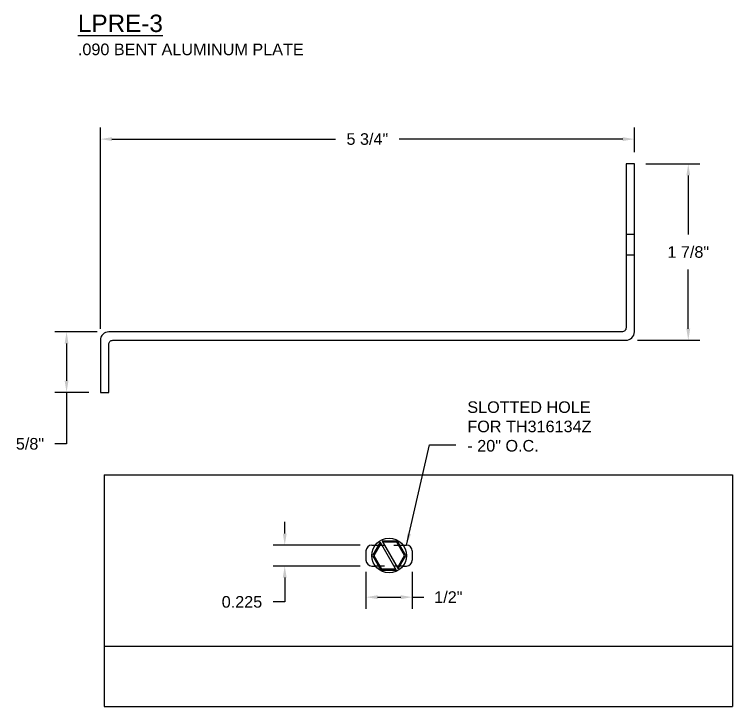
# Model space of a CAD drawing. Header units: inches. Extents: x -2.2 to 32, y 1.5 to 11.8.
# Drawn here: x 24.22 to 31.97, y 2.18 to 9.66 of the extents above; entities that cross this region are included whole.
import ezdxf

# ---------------------------------------------------------------- set-up
doc = ezdxf.new("R2010")
doc.units = ezdxf.units.IN
doc.header["$MEASUREMENT"] = 0
doc.linetypes.add('HIDDEN', pattern=[0.375, 0.25, -0.125])
for name, color, linetype in [('ANCHORS', 4, 'Continuous'), ('DIMENSIONS', 3, 'Continuous'), ('METALS', 7, 'Continuous'), ('TEXT', 2, 'Continuous')]:
    doc.layers.add(name, color=color, linetype=linetype)
doc.styles.add('ARIAL', font='arial.ttf')
doc.dimstyles.new('Arial', dxfattribs={"dimtxt": 0.125, "dimasz": 0.125, "dimexe": 0.125, "dimexo": 0.125, "dimgap": 0.125, "dimtad": 0, "dimtih": 1, "dimtoh": 1, "dimdec": 4, "dimzin": 3, "dimdsep": 46, "dimlunit": 4, "dimtxsty": 'ARIAL', "dimcen": 0.125, "dimadec": 0, "dimazin": 0, "dimtfac": 1, "dimtdec": 4, "dimtofl": 0, "dimtmove": 0, "dimatfit": 3, "dimfxl": 0, "dimfrac": 2, "dimtolj": 1, "dimtzin": 0, "dimarcsym": 0})

# ---------------------------------------------------------------- blocks, each defined once
blk = doc.blocks.new('*D8')
at = {"layer": 'Defpoints', "color": 0}
for p in [(30.9072, 8.3091), (30.9072, 8.0415), (25.1469, 6.1385)]:
    blk.add_point(p, dxfattribs=at)
at = {"layer": 'DIMENSIONS', "color": 0, "lineweight": -2}
for p, q in [((25.1469, 6.2635), (25.1469, 8.4341)), ((30.9072, 8.1665), (30.9072, 8.4341)), ((25.2719, 8.3091), (27.6846, 8.3091)), ((30.7822, 8.3091), (28.3695, 8.3091))]:
    blk.add_line(p, q, dxfattribs=at)
at = {"layer": 'DIMENSIONS', "color": 0}
for points in [[(25.2719, 8.3299), (25.2719, 8.2882), (25.1469, 8.3091)], [(30.7822, 8.3299), (30.7822, 8.2882), (30.9072, 8.3091)]]:
    blk.add_solid(points, dxfattribs=at)
at = {"layer": 'DIMENSIONS', "color": 0, "insert": (28.027, 8.3091), "char_height": 0.125, "attachment_point": 5, "style": 'ARIAL'}
blk.add_mtext('\\A1;5 3/4"', dxfattribs=at)
blk = doc.blocks.new('*D9')
at = {"layer": 'Defpoints', "color": 0}
for p in [(25.2369, 6.2285), (24.7824, 5.576), (25.1469, 5.576)]:
    blk.add_point(p, dxfattribs=at)
at = {"layer": 'DIMENSIONS', "color": 0, "lineweight": -2}
for p, q in [((25.1119, 6.2285), (24.6574, 6.2285)), ((24.7824, 6.1035), (24.7824, 5.701)), ((25.0219, 5.576), (24.6574, 5.576)), ((24.7824, 5.576), (24.7824, 5.0204)), ((24.7824, 5.0204), (24.6574, 5.0204))]:
    blk.add_line(p, q, dxfattribs=at)
at = {"layer": 'DIMENSIONS', "color": 0}
for points in [[(24.7616, 6.1035), (24.8032, 6.1035), (24.7824, 6.2285)], [(24.7616, 5.701), (24.8032, 5.701), (24.7824, 5.576)]]:
    blk.add_solid(points, dxfattribs=at)
at = {"layer": 'DIMENSIONS', "color": 0, "insert": (24.3877, 5.0204), "char_height": 0.125, "attachment_point": 5, "style": 'ARIAL'}
blk.add_mtext('\\A1;5/8"', dxfattribs=at)
blk = doc.blocks.new('*D10')
at = {"layer": 'Defpoints', "color": 0}
for p in [(30.9072, 8.0415), (30.8172, 6.1385), (31.4888, 6.1385)]:
    blk.add_point(p, dxfattribs=at)
at = {"layer": 'DIMENSIONS', "color": 0, "lineweight": -2}
for p, q in [((31.0322, 8.0415), (31.6138, 8.0415)), ((31.4888, 7.9165), (31.4888, 7.2797)), ((31.4888, 6.2635), (31.4888, 6.9004)), ((30.9422, 6.1385), (31.6138, 6.1385))]:
    blk.add_line(p, q, dxfattribs=at)
at = {"layer": 'DIMENSIONS', "color": 0}
for points in [[(31.468, 7.9165), (31.5096, 7.9165), (31.4888, 8.0415)], [(31.468, 6.2635), (31.5096, 6.2635), (31.4888, 6.1385)]]:
    blk.add_solid(points, dxfattribs=at)
at = {"layer": 'DIMENSIONS', "color": 0, "insert": (31.4888, 7.09), "char_height": 0.125, "attachment_point": 5, "style": 'ARIAL'}
blk.add_mtext('\\A1;1 7/8"', dxfattribs=at)
blk = doc.blocks.new('*D24')
at = {"layer": 'Defpoints', "color": 0}
for p in [(28.0746, 3.9274), (27.1358, 3.7024), (28.0746, 3.7024)]:
    blk.add_point(p, dxfattribs=at)
at = {"layer": 'DIMENSIONS', "color": 0, "lineweight": -2}
for p, q in [((27.1358, 4.0524), (27.1358, 4.1774)), ((27.9496, 3.9274), (27.0108, 3.9274)), ((27.9496, 3.7024), (27.0108, 3.7024)), ((27.1358, 3.5774), (27.1358, 3.3147)), ((27.1358, 3.3147), (27.0108, 3.3147))]:
    blk.add_line(p, q, dxfattribs=at)
at = {"layer": 'DIMENSIONS', "color": 0}
for points in [[(27.1149, 4.0524), (27.1566, 4.0524), (27.1358, 3.9274)], [(27.1149, 3.5774), (27.1566, 3.5774), (27.1358, 3.7024)]]:
    blk.add_solid(points, dxfattribs=at)
at = {"layer": 'DIMENSIONS', "color": 0, "insert": (26.6744, 3.3147), "char_height": 0.125, "attachment_point": 5, "style": 'ARIAL'}
blk.add_mtext('\\A1;0.225', dxfattribs=at)
blk = doc.blocks.new('*D25')
at = {"layer": 'Defpoints', "color": 0}
for p in [(28.0121, 3.7649), (28.5121, 3.7649), (28.5121, 3.3664)]:
    blk.add_point(p, dxfattribs=at)
at = {"layer": 'DIMENSIONS', "color": 0, "lineweight": -2}
for p, q in [((28.0121, 3.6399), (28.0121, 3.2414)), ((28.5121, 3.6399), (28.5121, 3.2414)), ((28.1371, 3.3664), (28.3871, 3.3664)), ((28.5121, 3.3664), (28.6371, 3.3664))]:
    blk.add_line(p, q, dxfattribs=at)
at = {"layer": 'DIMENSIONS', "color": 0}
for points in [[(28.1371, 3.3873), (28.1371, 3.3456), (28.0121, 3.3664)], [(28.3871, 3.3873), (28.3871, 3.3456), (28.5121, 3.3664)]]:
    blk.add_solid(points, dxfattribs=at)
at = {"layer": 'DIMENSIONS', "color": 0, "insert": (28.9009, 3.3664), "char_height": 0.125, "attachment_point": 5, "style": 'ARIAL'}
blk.add_mtext('\\A1;1/2"', dxfattribs=at)
blk = doc.blocks.new('tapcon head')
for p, q in [((-0.0758, 0.1562), (0.0974, -0.1438)), ((-0.0974, 0.1437), (0.0758, -0.1562))]:
    blk.add_line(p, q)
for points in [[(0.0974, -0.1438), (0.1804, 0), (0.0902, 0.1562), (-0.0758, 0.1562)], [(-0.0974, 0.1437), (-0.1804, 0), (-0.0902, -0.1562), (0.0758, -0.1562)], [(-0.0902, 0.1312), (-0.166, 0), (-0.083, -0.1438), (0.0686, -0.1438)], [(0.0902, -0.1312), (0.166, 0), (0.083, 0.1437), (-0.0686, 0.1437)]]:
    blk.add_lwpolyline(points)
blk.add_circle((0, 0), 0.1875)

msp = doc.modelspace()

# ---------------------------------------------------------------- linework, layer by layer
at = {"linetype": 'HIDDEN', "ltscale": 0.125}
for p, q in [((30.81719, 7.28403), (30.90719, 7.28403)), ((30.81719, 7.05903), (30.90719, 7.05903)), ((28.11213, 3.92745), (28.41213, 3.92745)), ((28.41213, 3.70245), (28.11213, 3.70245))]:
    msp.add_line(p, q, dxfattribs=at)
for p, q in [((25.18781, 4.68495), (31.9673, 4.68495)), ((25.18781, 4.68495), (25.18781, 2.18495)), ((31.9673, 4.68495), (31.9673, 2.18495)), ((28.07463, 3.92745), (28.11213, 3.92745)), ((28.41213, 3.92745), (28.44963, 3.92745)), ((28.01213, 3.86495), (28.01213, 3.76495)), ((28.51213, 3.86495), (28.51213, 3.76495)), ((28.07463, 3.70245), (28.11213, 3.70245)), ((28.41213, 3.70245), (28.44963, 3.70245)), ((25.18781, 2.83745), (31.9673, 2.83745)), ((25.18781, 2.18495), (31.9673, 2.18495))]:
    msp.add_line(p, q)
for centre, start, end in [((28.07463, 3.86495), 90, 180), ((28.44963, 3.86495), 0, 90), ((28.07463, 3.76495), 180, 270), ((28.44963, 3.76495), 270, 0)]:
    msp.add_arc(centre, 0.0625, start, end)
at = {"layer": 'METALS'}
msp.add_lwpolyline([(25.2819, 6.13853), (30.81719, 6.13853, 0.4142136), (30.90719, 6.22853), (30.90719, 8.04153), (30.81719, 8.04153), (30.81719, 6.27353, -0.4142136), (30.77219, 6.22853), (25.2369, 6.22853, 0.4142136), (25.1469, 6.13853), (25.1469, 5.57603), (25.2369, 5.57603), (25.2369, 6.09353, -0.4142136)], format="xyb", close=True, dxfattribs=at)

# ---------------------------------------------------------------- block references
at = {"layer": 'ANCHORS'}
msp.add_blockref('tapcon head', (28.26213, 3.81495), dxfattribs=at)

# ---------------------------------------------------------------- texts
at = {"layer": 'TEXT', "insert": (24.90457, 9.65247), "char_height": 0.1875, "width": 5, "attachment_point": 1, "style": 'ARIAL'}
msp.add_mtext('{\\LLPRE-3\\P\\H0.6667x;\\l.090 BENT ALUMINUM PLATE}', dxfattribs=at)
at = {"layer": 'TEXT', "insert": (29.10549, 5.20765), "char_height": 0.125, "attachment_point": 4, "style": 'ARIAL'}
msp.add_mtext('SLOTTED HOLE\\PFOR TH316134Z\\P- 20" O.C.', dxfattribs=at)

# ---------------------------------------------------------------- dimensions: what is measured, and where the dimension line sits
at = {"layer": 'DIMENSIONS'}
dim = msp.add_linear_dim(base=(30.90719, 8.30907), p1=(25.1469, 6.13853), p2=(30.90719, 8.04153), dimstyle='Arial', override={"dimpost": ''}, dxfattribs=at)
dim.commit()
dim.dimension.update_dxf_attribs({"geometry": '*D8', "text_midpoint": (28.02704, 8.30907), "dimtype": 160})
dim = msp.add_linear_dim(base=(31.48879, 6.13853), p1=(30.90719, 8.04153), p2=(30.81719, 6.13853), angle=90, dimstyle='Arial', override={"dimpost": ''}, dxfattribs=at)
dim.commit()
dim.dimension.update_dxf_attribs({"geometry": '*D10', "text_midpoint": (31.48879, 7.09003)})
for base, p1, p2, override, picture, middle in [((24.78239, 5.57603), (25.2369, 6.22853), (25.1469, 5.57603), {"dimpost": ''}, '*D9', (24.38773, 5.02041)), ((27.13576, 3.70245), (28.07463, 3.92745), (28.07463, 3.70245), {"dimdec": 3, "dimlunit": 2, "dimpost": ''}, '*D24', (26.67439, 3.31473))]:
    dim = msp.add_linear_dim(base=base, p1=p1, p2=p2, angle=90, dimstyle='Arial', override=override, dxfattribs=at)
    dim.commit()
    dim.dimension.update_dxf_attribs({"geometry": picture, "text_midpoint": middle, "dimtype": 160})
dim = msp.add_linear_dim(base=(28.51213, 3.36645), p1=(28.01213, 3.76495), p2=(28.51213, 3.76495), dimstyle='Arial', override={"dimpost": ''}, dxfattribs=at)
dim.commit()
dim.dimension.update_dxf_attribs({"geometry": '*D25', "text_midpoint": (28.9009, 3.36645)})

# ---------------------------------------------------------------- leaders
at = {"layer": 'TEXT'}
msp.add_leader([(28.44963, 3.92745), (28.69616, 5.00891), (28.98049, 5.00891)], dimstyle='Arial', override={"dimgap": 0.125, "dimtad": 0}, dxfattribs=at)

doc.saveas('drawing.dxf')
